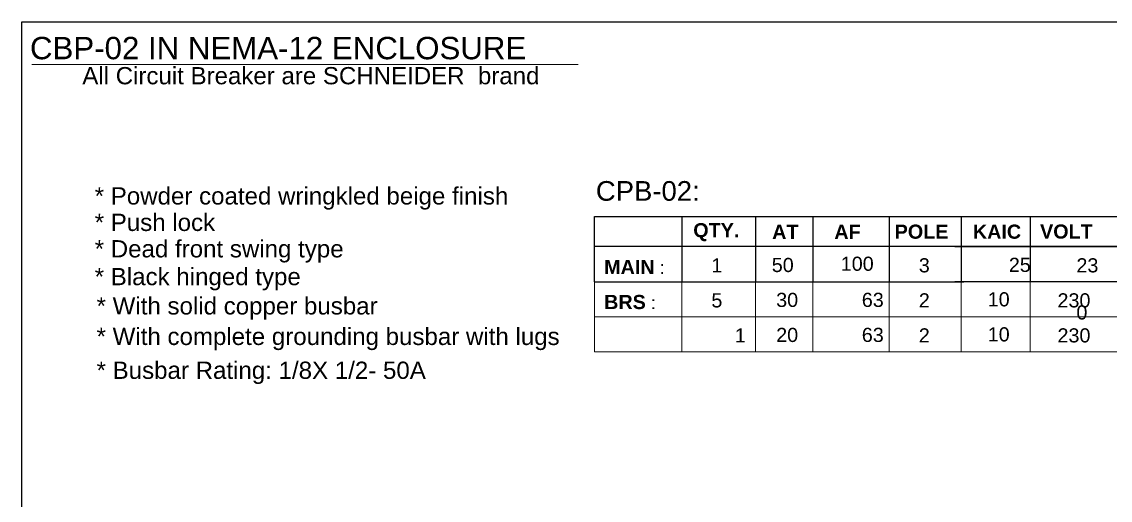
# Model space of a CAD drawing. Header units: inches. Extents: x 18739 to 22272, y 3658 to 7913.
# Drawn here: x 21727.5 to 21900.9, y 5830.7 to 5906.9 of the extents above; entities that cross this region are included whole.
import ezdxf

# ---------------------------------------------------------------- set-up
doc = ezdxf.new("R2010")
doc.units = ezdxf.units.IN
doc.header["$MEASUREMENT"] = 0
doc.layers.add('ENCLOSRURE', color=7, linetype='Continuous', lineweight=20)
doc.styles.get("Standard").update_dxf_attribs({"font": 'arial.ttf'})
doc.styles.add('style2', font='swissk.ttf')

msp = doc.modelspace()

# ---------------------------------------------------------------- linework, layer by layer
for p, q in [((21853.51818, 5875.90008), (21853.51818, 5865.52501)), ((21865.6998, 5875.90008), (21865.6998, 5865.52501)), ((21877.18672, 5875.90008), (21877.18672, 5865.52501)), ((21888.16144, 5875.90008), (21888.16144, 5865.52501))]:
    msp.add_line(p, q)
at = {"elevation": 0.01028}
msp.add_lwpolyline([(21727.45473, 5699.12981), (21727.45473, 5906.9349), (21994.66659, 5906.9349), (21994.66659, 5699.12981)], close=True, dxfattribs=at)
for points in [[(21877.58453, 5871.10772), (21818.71994, 5871.10772), (21818.71994, 5875.90008), (21877.58453, 5875.90008)], [(21818.71994, 5865.52501), (21818.71994, 5875.90008), (21844.38549, 5875.90008), (21844.38549, 5865.52501)], [(21818.71994, 5865.52501), (21818.71994, 5875.90008), (21832.66719, 5875.90008), (21832.66719, 5865.52501)], [(21876.18398, 5875.90008), (21940.50366, 5875.90008), (21940.50366, 5871.10772), (21876.18398, 5871.10772)], [(21876.18398, 5871.10772), (21940.50366, 5871.10772), (21940.50366, 5865.52501), (21876.18398, 5865.52501)], [(21818.71994, 5865.52501), (21877.58453, 5865.52501)], [(21818.71994, 5865.52501), (21877.58453, 5865.52501)]]:
    msp.add_lwpolyline(points)
at = {"layer": 'ENCLOSRURE', "color": 8}
msp.add_line((21729.05881, 5900.13482), (21816.13182, 5900.13482), dxfattribs=at)
at = {"layer": 'ENCLOSRURE'}
for p, q in [((21832.66719, 5865.52501), (21832.66719, 5859.94231)), ((21844.38549, 5865.52501), (21844.38549, 5859.94231)), ((21853.51818, 5865.52501), (21853.51818, 5859.94231)), ((21865.6998, 5865.52501), (21865.6998, 5859.94231)), ((21877.18672, 5865.52501), (21877.18672, 5859.94231)), ((21888.16144, 5865.52501), (21888.16144, 5859.94231)), ((21832.66719, 5859.94231), (21832.66719, 5854.35961)), ((21844.38549, 5859.94231), (21844.38549, 5854.35961)), ((21853.51818, 5859.94231), (21853.51818, 5854.35961)), ((21865.6998, 5859.94231), (21865.6998, 5854.35961)), ((21877.18672, 5859.94231), (21877.18672, 5854.35961)), ((21888.16144, 5859.94231), (21888.16144, 5854.35961))]:
    msp.add_line(p, q, dxfattribs=at)
for points in [[(21940.50366, 5859.94231), (21818.71994, 5859.94231), (21818.71994, 5865.52501), (21940.50366, 5865.52501)], [(21940.50366, 5854.35961), (21818.71994, 5854.35961), (21818.71994, 5859.94231), (21940.50366, 5859.94231)]]:
    msp.add_lwpolyline(points, close=True, dxfattribs=at)

# ---------------------------------------------------------------- texts
at = {"char_height": 2.0519552, "attachment_point": 1}
for s, width, heights, insert in [('\\pt6.1559;{\\fArial|b1|i0|c0|p34;\\H1.0975x;QTY.\\P}', 2.7127744, [0], (21834.47768, 5874.85126)), ('\\pt6.1559;{\\fArial|b1|i0|c0|p34;\\H1.0975x;AT\\P}', 2.7127744, [0], (21847.04878, 5874.58704)), ('\\pt6.1559;{\\fArial|b1|i0|c0|p34;\\H1.0975x;AF\\P}', 2.7127744, [0], (21856.95649, 5874.58704)), ('\\pt6.1559;{\\fArial|b1|i0|c0|p34;\\H1.0975x;POLE\\P}', 2.7127744, [0], (21866.57243, 5874.61902)), ('\\pt6.1559;{\\fArial|b1|i0|c0|p34;\\H1.0975x;KAIC\\P}', 2.7127744, [0], (21879.04048, 5874.61963)), ('\\pt6.1559;{\\fArial|b1|i0|c0|p34;\\H1.0975x;VOLT\\P}', 2.7127744, [0], (21889.74793, 5874.64152)), ('\\pt6.1559;{\\fArial|b1|i0|c0|p34;\\H1.0975x;MAIN} : \\P', 2015.4535003, [134.59132], (21820.27232, 5868.99311)), ('\\pt6.1559;{\\H1.0975x;1\\P}', 2.7313605, [0.83509], (21837.36165, 5869.25737)), ('{\\H1.0975x;50}', 3.0858362, [0.83509], (21846.9842, 5869.31082)), ('\\pt6.1559;{\\H1.0975x;100\\P}', 2.7313605, [0.77559], (21857.97974, 5869.50835)), ('\\pt6.1559;{\\H1.0975x;3\\P}', 1.1959945, [0.83509], (21870.42206, 5869.25737)), ('\\pt6.1559;{\\fArial|b1|i0|c0|p34;\\H1.0975x;BRS} : \\P', 15.3683282, [0], (21820.27232, 5863.41041)), ('{\\H1.0975x;5}', 2.7313605, [0.83509], (21837.36165, 5863.67467)), ('{\\H1.0975x;30}', 2.7313605, [0.83509], (21847.69001, 5863.74794)), ('\\pt6.1559;{\\H1.0975x;2\\P}', 1.1959945, [2.3038], (21870.42206, 5863.67467)), ('\\pt6.1559;{\\H1.0975x;10\\P}', 2.7313605, [0.83509], (21881.40266, 5863.84063)), ('{\\H1.0975x;230}', 2.7313605, [0.83509], (21892.52426, 5863.67467)), ('{\\H1.0975x;20}', 2.7313605, [0.83509], (21847.69001, 5858.16524)), ('\\pt6.1559;{\\H1.0975x;10\\P}', 2.7313605, [0.83509], (21881.40266, 5858.25793)), ('\\pt6.1559;{\\H1.0975x;2\\P}', 1.1959945, [2.3038], (21870.42206, 5858.09196)), ('{\\H1.0975x;230}', 2.7313605, [0.83509], (21892.52426, 5858.09196))]:
    msp.add_mtext_dynamic_manual_height_columns(s, width=width, gutter_width=1, heights=heights, dxfattribs=dict(at, insert=insert))
note = msp.add_mtext_dynamic_manual_height_columns('\\pt6.1559;{\\H1.0975x;25\\P\\P}', width=2.7313605, gutter_width=1, heights=[0.83509, 0], dxfattribs=dict(insert=(21881.03795, 5869.32971), char_height=2.0519552, attachment_point=1))
for column, words in zip(note.columns.linked_columns, ['\\pt6.1559;{\\H1.0975x;\\P\\P}']):
    column.text = words
note = msp.add_mtext_dynamic_manual_height_columns('\\pt6.1559;{\\H1.0975x;23\\P\\P}', width=2.7313605, gutter_width=1, heights=[0.83509, 0], dxfattribs=dict(insert=(21891.80834, 5869.25737), char_height=2.0519552, attachment_point=1))
for column, words in zip(note.columns.linked_columns, ['\\pt6.1559;{\\H1.0975x;0\\P}']):
    column.text = words
note = msp.add_mtext_dynamic_manual_height_columns('\\pt6.1559;{\\H1.0975x;63\\P\\P}', width=2.7313605, gutter_width=1, heights=[0.83509, 0], dxfattribs=dict(insert=(21857.60197, 5863.75443), char_height=2.0519552, attachment_point=1))
for column, words in zip(note.columns.linked_columns, ['\\pt6.1559;\\P']):
    column.text = words
note = msp.add_mtext_dynamic_manual_height_columns('\\pt6.1559;{\\H1.0975x;63\\P\\P}', width=2.7313605, gutter_width=1, heights=[0.83509, 0], dxfattribs=dict(insert=(21857.60197, 5858.17173), char_height=2.0519552, attachment_point=1))
for column, words in zip(note.columns.linked_columns, ['\\pt6.1559;{\\H1.0975x;\\P\\P\\P}']):
    column.text = words
note = msp.add_mtext_dynamic_manual_height_columns('\\pt6.1559;{\\H1.0975x;1\\P\\P}', width=2.7313605, gutter_width=1, heights=[0.83509, 0], dxfattribs=dict(insert=(21837.36165, 5858.09196), char_height=2.0519552, attachment_point=1))
for column, words in zip(note.columns.linked_columns, ['\\pt6.1559;\\P']):
    column.text = words
at = {"layer": 'ENCLOSRURE', "color": 0}
for s, height, p in [(' CBP-02 IN NEMA-12 ENCLOSURE', 3.5629968, (21727.37832, 5900.96359)), ('All Circuit Breaker are SCHNEIDER  brand', 2.7443107, (21737.10316, 5896.97335))]:
    msp.add_text(s, height=height, dxfattribs=at).set_placement(p)
at = {"layer": 'ENCLOSRURE', "color": 0, "style": 'style2'}
msp.add_text('CPB-02: ', height=3.134154, dxfattribs=at).set_placement((21818.9513, 5878.41582))
at = {"layer": 'ENCLOSRURE', "color": 0, "lineweight": -3}
for s, p in [('            * Powder coated wringkled beige finish', (21726.28294, 5877.81954)), ('            * Push lock', (21726.28294, 5873.60269)), ('            * Dead front swing type', (21726.28294, 5869.39253)), ('            * Black hinged type', (21726.28294, 5864.9612)), ('            * With solid copper busbar', (21726.58406, 5860.29644)), ('            * With complete grounding busbar with lugs', (21726.58406, 5855.43326)), ('            * Busbar Rating: 1/8X 1/2- 50A', (21726.58406, 5850.03839))]:
    msp.add_text(s, height=2.7471284, dxfattribs=at).set_placement(p)

doc.saveas('drawing.dxf')
